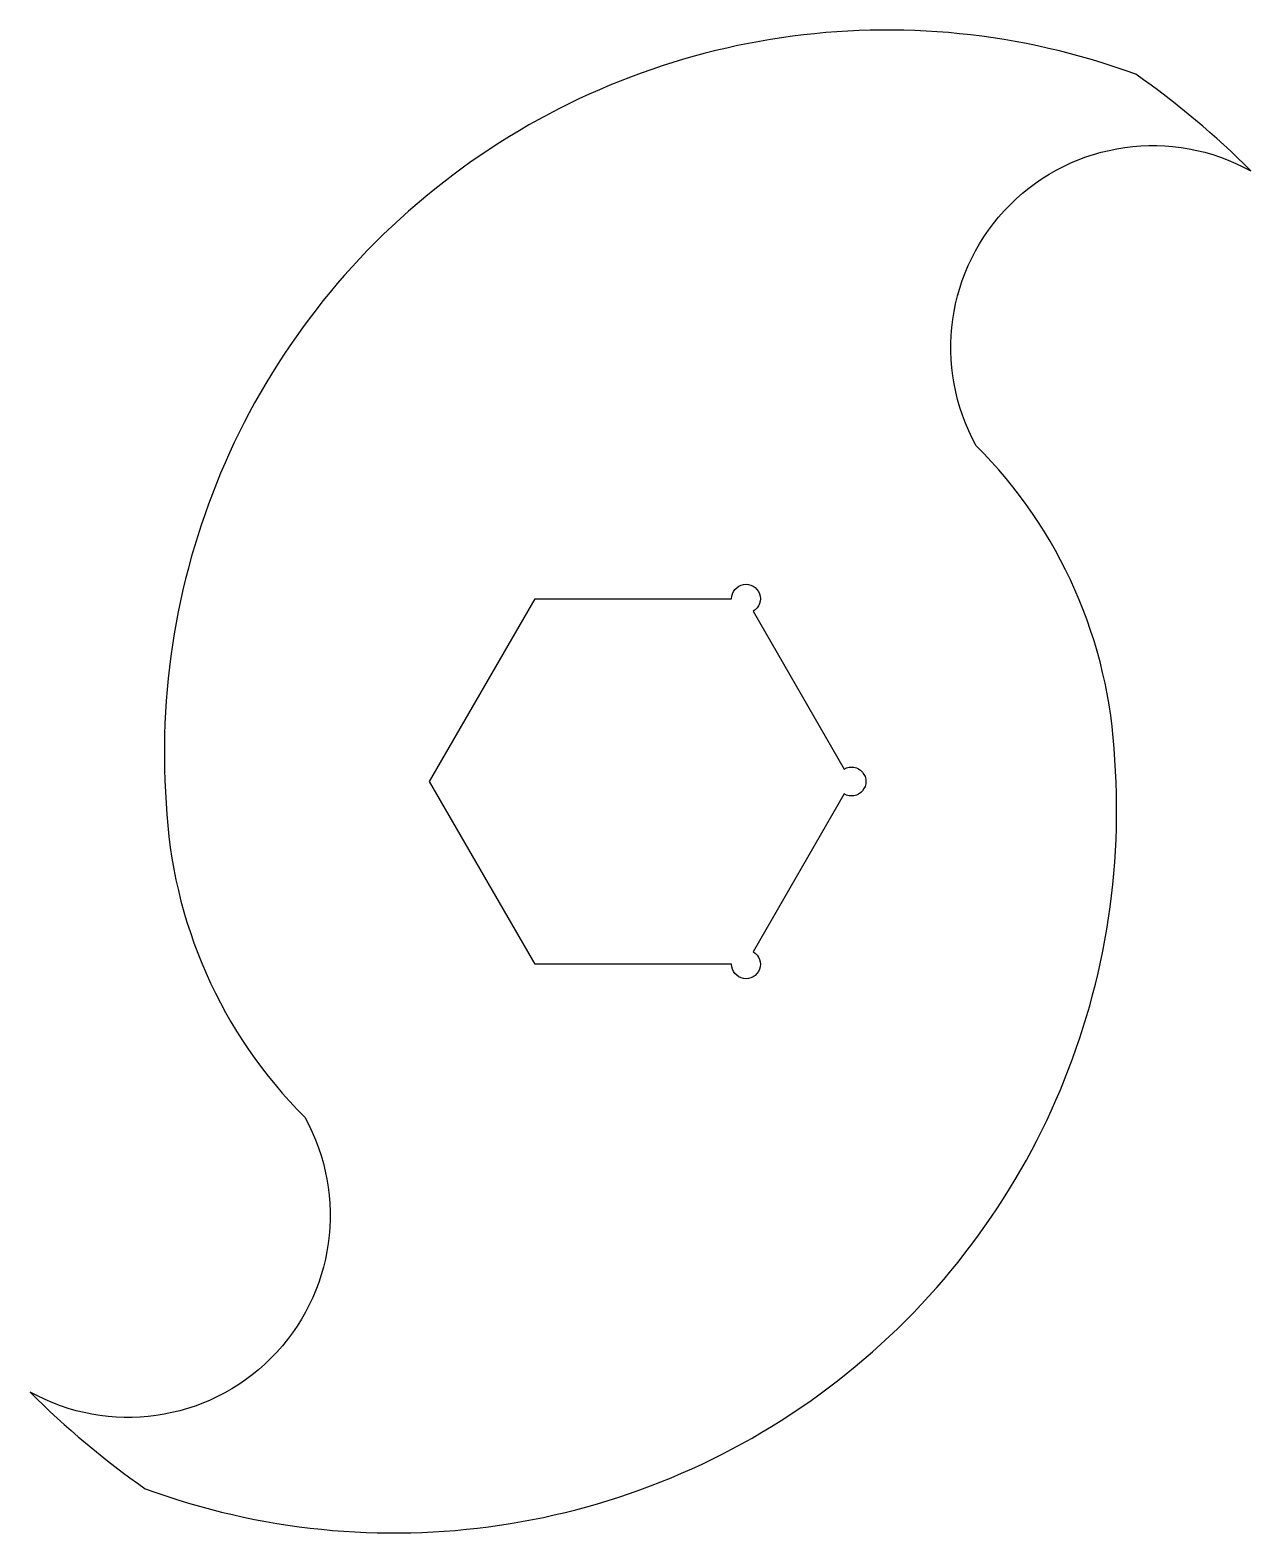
# Model space of a CAD drawing. Header units: inches. Extents: x -4.62 to -1.28, y -2.06 to 2.06.
import ezdxf

# ---------------------------------------------------------------- set-up
doc = ezdxf.new("R2010")
doc.units = ezdxf.units.IN
doc.header["$MEASUREMENT"] = 0

msp = doc.modelspace()

# ---------------------------------------------------------------- linework, layer by layer
at = {"flags": 128}
for points in [[(-4.2506, -0.0597, 0.186992), (-3.8714, -0.9187, -0.754145), (-4.6231, -1.6703, 0.043601), (-4.3081, -1.9347, 0.543907), (-1.6549, 0.0597, 0.186992), (-2.0341, 0.9187, -0.754145), (-1.2824, 1.6703, 0.043601), (-1.5974, 1.9347, 0.543907)], [(-4.2506, -0.0597, 0.186992), (-3.8714, -0.9187, -0.754145), (-4.6231, -1.6703, 0.043601), (-4.3081, -1.9347, 0.543907), (-1.6549, 0.0597, 0.186992), (-2.0341, 0.9187, -0.754145), (-1.2824, 1.6703, 0.043601), (-1.5974, 1.9347, 0.543907)], [(-3.8714, -0.9187, -0.754145), (-4.6231, -1.6703, 0.043601), (-4.3081, -1.9347, 0.543907), (-1.6549, 0.0597, 0.186992), (-2.0341, 0.9187, -0.754145), (-1.2824, 1.6703, 0.043601), (-1.5974, 1.9347, 0.543907), (-4.2506, -0.0597, 0.186992)], [(-4.6231, -1.6703, 0.043601), (-4.3081, -1.9347, 0.543907), (-1.6549, 0.0597, 0.186992), (-2.0341, 0.9187, -0.754145), (-1.2824, 1.6703, 0.043601), (-1.5974, 1.9347, 0.543907), (-4.2506, -0.0597, 0.186992), (-3.8714, -0.9187, -0.754145)], [(-3.2414, -0.5), (-3.5301, 0), (-3.2414, 0.5), (-2.7035, 0.5, -1.732051), (-2.6444, 0.4659), (-2.3951, 0.0341, -1.732051), (-2.3951, -0.0341), (-2.6444, -0.4659, -1.732051), (-2.7035, -0.5)]]:
    msp.add_lwpolyline(points, format="xyb", close=True, dxfattribs=at)

doc.saveas('drawing.dxf')
